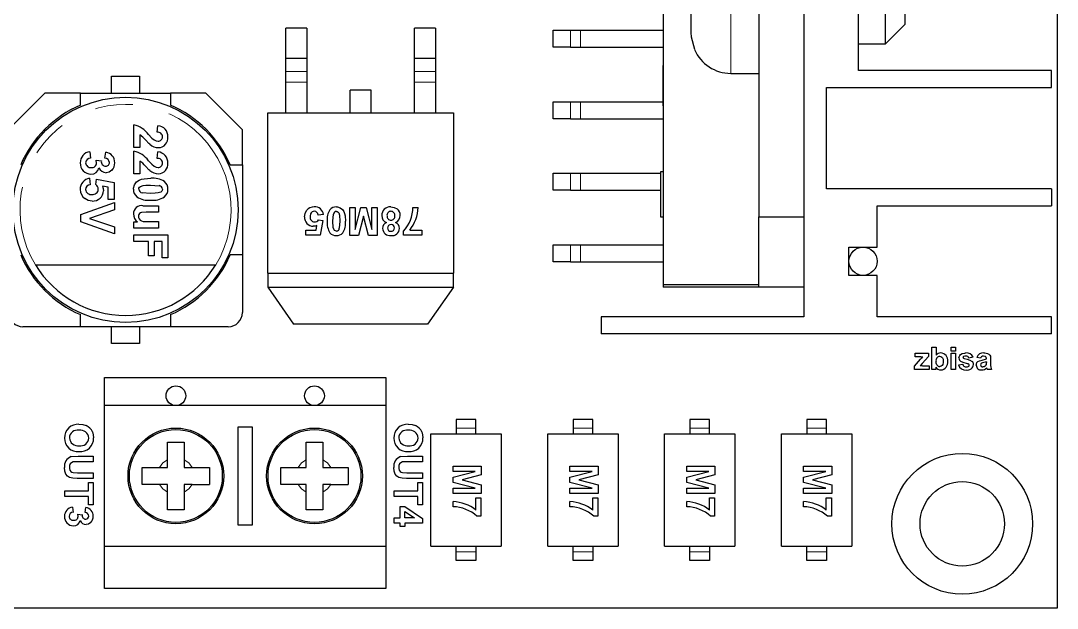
# Model space of a CAD drawing. Header units: inches. Extents: x 15 to 148, y 10 to 111.
# Drawn here: x 128.946 to 131.708, y 105.083 to 106.649 of the extents above; entities that cross this region are included whole.
import ezdxf

# ---------------------------------------------------------------- set-up
doc = ezdxf.new("R2010")
doc.units = ezdxf.units.IN
doc.header["$MEASUREMENT"] = 0
doc.linetypes.add('PHANTOM', pattern=[1.27, 0.635, -0.127, 0.127, -0.127, 0.127, -0.127])
doc.layers.add('BLK_12AWG', color=7, linetype='Continuous')

# ---------------------------------------------------------------- blocks, each defined once
blk = doc.blocks.new('L298N')
at = {"color": 7, "linetype": 'Continuous', "lineweight": 25}
for p, q in [((150.9436, 106.9788), (155.2436, 106.9788)), ((155.2436, 106.9788), (155.2436, 102.6038)), ((153.3336, 106.9588), (153.3336, 106.2728)), ((153.3936, 106.9588), (153.3336, 106.9588)), ((153.3936, 106.1588), (153.3936, 106.9588)), ((153.7536, 106.9588), (153.7536, 106.1588)), ((153.7536, 106.9588), (153.8136, 106.9588)), ((153.8136, 106.3388), (153.8136, 106.9588)), ((154.2086, 106.9588), (154.2086, 106.3388)), ((154.2686, 106.9588), (154.2086, 106.9588)), ((154.2686, 106.9588), (154.2686, 105.3588)), ((154.3581, 106.7271), (154.3566, 106.7271)), ((154.3619, 106.7122), (154.3581, 106.7271)), ((154.359, 106.7422), (154.377, 106.7419)), ((154.3681, 106.7271), (154.3712, 106.7271)), ((154.396, 106.7454), (154.396, 106.7302)), ((154.3557, 106.7065), (154.3532, 106.6926)), ((154.3521, 106.6797), (154.3548, 106.6652)), ((154.316, 106.6019), (154.316, 106.6173)), ((154.316, 106.6173), (154.3302, 106.6173)), ((154.3302, 106.6173), (154.3302, 106.6019)), ((154.338, 106.6019), (154.338, 106.6173)), ((154.338, 106.6173), (154.396, 106.6173)), ((154.3794, 106.6275), (154.3771, 106.6429)), ((154.396, 106.6173), (154.396, 106.6019)), ((154.3302, 106.6019), (154.316, 106.6019)), ((154.396, 106.6019), (154.338, 106.6019)), ((154.316, 106.533), (154.316, 106.5483)), ((154.316, 106.5483), (154.3448, 106.5483)), ((154.3874, 106.5472), (154.396, 106.5472)), ((154.396, 106.5472), (154.396, 106.533)), ((154.396, 106.533), (154.316, 106.533)), ((154.338, 106.4736), (154.338, 106.5216)), ((154.338, 106.5216), (154.3489, 106.5216)), ((154.3489, 106.5216), (154.3744, 106.4994)), ((154.3744, 106.4994), (154.3828, 106.4916)), ((154.3825, 106.4995), (154.3825, 106.5233)), ((154.3825, 106.5233), (154.396, 106.5233)), ((154.396, 106.5233), (154.396, 106.4715)), ((154.3507, 106.4736), (154.338, 106.4736)), ((154.3506, 106.4941), (154.3507, 106.4736)), ((154.3839, 106.4715), (154.3591, 106.4932)), ((154.396, 106.4715), (154.3839, 106.4715)), ((153.1686, 106.4388), (153.0186, 106.4388)), ((153.2386, 106.3688), (153.1686, 106.4388)), ((153.2386, 106.3688), (152.9486, 106.3688)), ((153.2386, 106.2728), (153.2386, 106.3688)), ((153.9611, 106.3388), (153.8136, 106.3388)), ((153.9611, 106.2388), (153.9611, 106.3388)), ((154.0611, 106.3388), (154.0611, 106.2388)), ((154.2086, 106.3388), (154.0611, 106.3388)), ((153.3336, 106.2728), (152.8536, 106.2728)), ((154.0611, 106.2388), (153.9611, 106.2388)), ((154.6236, 106.2488), (155.0236, 106.2488)), ((154.6236, 105.9988), (154.6236, 106.2488)), ((155.0236, 105.9988), (155.0236, 106.2488)), ((154.7389, 106.0775), (154.7389, 106.1775)), ((154.7389, 106.1775), (154.7692, 106.1775)), ((154.7692, 106.1775), (154.7873, 106.1092)), ((154.7873, 106.1092), (154.805, 106.1775)), ((154.805, 106.1775), (154.8354, 106.1775)), ((154.8354, 106.1775), (154.8354, 106.0775)), ((154.8513, 106.1762), (154.9168, 106.1762)), ((154.8513, 106.1583), (154.8513, 106.1762)), ((154.9168, 106.1762), (154.9168, 106.1622)), ((153.7536, 106.1588), (153.3936, 106.1588)), ((154.5736, 106.1588), (154.5736, 106.0888)), ((154.6036, 106.1588), (154.5736, 106.1588)), ((154.6236, 106.1588), (154.6036, 106.1588)), ((154.7577, 106.1562), (154.7576, 106.0775)), ((154.7774, 106.0775), (154.7577, 106.1562)), ((154.8167, 106.1562), (154.7969, 106.0775)), ((154.8167, 106.0775), (154.8167, 106.1562)), ((154.8949, 106.1583), (154.8513, 106.1583)), ((155.0236, 106.1588), (155.0436, 106.1588)), ((155.0436, 106.1588), (155.0736, 106.1588)), ((155.0736, 106.1588), (155.0736, 106.0888)), ((151.9786, 106.0788), (154.2086, 106.0788)), ((153.8536, 105.9188), (153.8536, 106.0788)), ((154.1036, 106.0788), (154.1036, 105.9188)), ((154.2086, 106.0788), (154.2086, 105.3588)), ((154.5736, 106.0888), (154.6036, 106.0888)), ((154.6036, 106.0888), (154.6236, 106.0888)), ((154.7576, 106.0775), (154.7389, 106.0775)), ((154.7969, 106.0775), (154.7774, 106.0775)), ((154.8354, 106.0775), (154.8167, 106.0775)), ((154.8832, 106.0775), (154.8647, 106.0775)), ((155.0436, 106.0888), (155.0236, 106.0888)), ((155.0736, 106.0888), (155.0436, 106.0888)), ((155.0236, 105.9988), (154.6236, 105.9988)), ((152.3336, 105.9188), (153.8536, 105.9188)), ((153.3436, 105.8188), (153.3436, 105.9188)), ((154.1036, 105.9188), (153.8536, 105.9188)), ((154.0936, 105.5788), (154.0936, 105.9188)), ((154.1036, 105.9188), (154.1036, 105.5788)), ((154.6236, 105.8338), (155.0236, 105.8338)), ((154.6236, 105.5838), (154.6236, 105.8338)), ((155.0236, 105.5838), (155.0236, 105.8338)), ((154.7389, 105.7625), (154.7692, 105.7625)), ((154.7389, 105.6625), (154.7389, 105.7625)), ((154.7692, 105.7625), (154.7873, 105.6942)), ((154.7873, 105.6942), (154.805, 105.7625)), ((154.805, 105.7625), (154.8354, 105.7625)), ((154.8354, 105.7625), (154.8354, 105.6625)), ((154.8513, 105.7433), (154.8513, 105.7612)), ((154.8513, 105.7612), (154.9168, 105.7612)), ((154.9168, 105.7612), (154.9168, 105.7472)), ((154.5736, 105.7438), (154.5736, 105.6738)), ((154.6036, 105.7438), (154.5736, 105.7438)), ((154.6236, 105.7438), (154.6036, 105.7438)), ((154.7577, 105.7412), (154.7576, 105.6625)), ((154.7774, 105.6625), (154.7577, 105.7412)), ((154.8167, 105.7412), (154.7969, 105.6625)), ((154.8167, 105.6625), (154.8167, 105.7412)), ((154.8949, 105.7433), (154.8513, 105.7433)), ((155.0236, 105.7438), (155.0436, 105.7438)), ((155.0436, 105.7438), (155.0736, 105.7438)), ((155.0736, 105.7438), (155.0736, 105.6738)), ((153.1979, 105.6788), (153.1286, 105.6788)), ((154.5736, 105.6738), (154.6036, 105.6738)), ((154.6036, 105.6738), (154.6236, 105.6738)), ((154.7576, 105.6625), (154.7389, 105.6625)), ((154.7969, 105.6625), (154.7774, 105.6625)), ((154.8354, 105.6625), (154.8167, 105.6625)), ((154.8832, 105.6625), (154.8647, 105.6625)), ((155.0436, 105.6738), (155.0236, 105.6738)), ((155.0736, 105.6738), (155.0436, 105.6738)), ((152.0936, 105.5788), (154.0936, 105.5788)), ((153.1675, 105.5778), (153.1675, 105.5788)), ((153.172, 105.5788), (153.172, 105.5778)), ((153.1906, 105.2847), (153.1906, 105.5778)), ((153.2506, 105.2847), (153.2506, 105.5778)), ((153.2801, 105.5778), (153.2801, 105.5788)), ((153.2859, 105.5778), (153.2859, 105.5788)), ((153.3158, 105.5788), (153.3158, 105.5778)), ((153.3158, 105.5778), (153.351, 105.5778)), ((153.351, 105.5778), (153.351, 105.5788)), ((153.351, 105.5778), (153.425, 105.5778)), ((153.425, 105.5778), (153.425, 105.5788)), ((153.425, 105.5778), (153.4586, 105.5778)), ((153.4446, 105.2847), (153.4446, 105.5778)), ((153.4586, 105.5778), (153.4586, 105.5788)), ((153.5046, 105.2847), (153.5046, 105.5788)), ((153.6936, 105.5788), (153.6936, 105.5688)), ((153.8536, 105.5688), (153.8536, 105.5788)), ((153.9526, 105.2847), (153.9526, 105.5788)), ((154.0126, 105.2847), (154.0126, 105.5788)), ((154.0936, 105.5788), (154.1036, 105.5788)), ((155.0236, 105.5838), (154.6236, 105.5838)), ((153.6936, 105.5688), (153.8536, 105.5688)), ((153.6986, 105.2847), (153.6986, 105.5688)), ((153.7586, 105.2847), (153.7586, 105.5688)), ((154.6236, 105.1688), (154.6236, 105.4188)), ((154.6236, 105.4188), (155.0236, 105.4188)), ((155.0236, 105.1688), (155.0236, 105.4188)), ((154.2086, 105.3588), (154.2686, 105.3588)), ((154.5736, 105.3288), (154.5736, 105.2588)), ((154.6036, 105.3288), (154.5736, 105.3288)), ((154.6236, 105.3288), (154.6036, 105.3288)), ((154.7389, 105.2475), (154.7389, 105.3475)), ((154.7389, 105.3475), (154.7692, 105.3475)), ((154.7577, 105.3262), (154.7576, 105.2475)), ((154.7774, 105.2475), (154.7577, 105.3262)), ((154.7692, 105.3475), (154.7873, 105.2792)), ((154.7873, 105.2792), (154.805, 105.3475)), ((154.8167, 105.3262), (154.7969, 105.2475)), ((154.805, 105.3475), (154.8354, 105.3475)), ((154.8167, 105.2475), (154.8167, 105.3262)), ((154.8354, 105.3475), (154.8354, 105.2475)), ((154.8513, 105.3283), (154.8513, 105.3462)), ((154.8513, 105.3462), (154.9168, 105.3462)), ((154.8949, 105.3283), (154.8513, 105.3283)), ((154.9168, 105.3462), (154.9168, 105.3322)), ((155.0236, 105.3288), (155.0436, 105.3288)), ((155.0436, 105.3288), (155.0736, 105.3288)), ((155.0736, 105.3288), (155.0736, 105.2588)), ((153.1906, 105.2493), (153.1906, 105.2847)), ((153.2506, 105.2493), (153.2506, 105.2847)), ((153.4446, 105.2493), (153.4446, 105.2847)), ((153.5046, 105.2493), (153.5046, 105.2847)), ((153.6986, 105.2493), (153.6986, 105.2847)), ((153.7586, 105.2493), (153.7586, 105.2847)), ((153.9526, 105.2493), (153.9526, 105.2847)), ((154.0126, 105.2493), (154.0126, 105.2847)), ((153.1906, 105.1875), (153.1906, 105.2493)), ((153.2506, 105.2493), (153.2506, 105.1875)), ((153.4446, 105.1875), (153.4446, 105.2493)), ((153.5046, 105.2493), (153.5046, 105.1875)), ((153.6986, 105.1875), (153.6986, 105.2493)), ((153.7586, 105.2493), (153.7586, 105.1875)), ((153.9526, 105.1875), (153.9526, 105.2493)), ((154.0126, 105.2493), (154.0126, 105.1875)), ((154.5736, 105.2588), (154.6036, 105.2588)), ((154.6036, 105.2588), (154.6236, 105.2588)), ((154.7576, 105.2475), (154.7389, 105.2475)), ((154.7969, 105.2475), (154.7774, 105.2475)), ((154.8354, 105.2475), (154.8167, 105.2475)), ((154.8832, 105.2475), (154.8647, 105.2475)), ((155.0436, 105.2588), (155.0236, 105.2588)), ((155.0736, 105.2588), (155.0436, 105.2588)), ((153.2506, 105.1875), (153.1906, 105.1875)), ((153.5046, 105.1875), (153.4446, 105.1875)), ((153.7586, 105.1875), (153.6986, 105.1875)), ((154.0126, 105.1875), (153.9526, 105.1875)), ((155.0236, 105.1688), (154.6236, 105.1688)), ((154.6236, 104.7538), (154.6236, 105.0038)), ((154.6236, 105.0038), (155.0236, 105.0038)), ((155.0236, 104.7538), (155.0236, 105.0038)), ((154.5736, 104.9138), (154.5736, 104.8438)), ((154.6036, 104.9138), (154.5736, 104.9138)), ((154.6236, 104.9138), (154.6036, 104.9138)), ((154.7389, 104.9325), (154.7692, 104.9325)), ((154.7389, 104.8325), (154.7389, 104.9325)), ((154.7692, 104.9325), (154.7873, 104.8642)), ((154.7873, 104.8642), (154.805, 104.9325)), ((154.805, 104.9325), (154.8354, 104.9325)), ((154.8354, 104.9325), (154.8354, 104.8325)), ((154.8513, 104.9312), (154.9168, 104.9312)), ((154.8513, 104.9133), (154.8513, 104.9312)), ((154.8949, 104.9133), (154.8513, 104.9133)), ((154.9168, 104.9312), (154.9168, 104.9172)), ((155.0236, 104.9138), (155.0436, 104.9138)), ((155.0436, 104.9138), (155.0736, 104.9138)), ((155.0736, 104.9138), (155.0736, 104.8438)), ((154.7577, 104.9112), (154.7576, 104.8325)), ((154.7774, 104.8325), (154.7577, 104.9112)), ((154.8167, 104.9112), (154.7969, 104.8325)), ((154.8167, 104.8325), (154.8167, 104.9112)), ((154.5736, 104.8438), (154.6036, 104.8438)), ((154.6036, 104.8438), (154.6236, 104.8438)), ((155.0436, 104.8438), (155.0236, 104.8438)), ((155.0736, 104.8438), (155.0436, 104.8438)), ((153.4836, 104.8338), (154.0536, 104.8338)), ((153.4836, 104.1738), (153.4836, 104.8338)), ((154.0536, 104.1738), (154.0536, 104.8338)), ((154.1036, 104.8338), (154.0536, 104.8338)), ((154.1036, 104.1738), (154.1036, 104.8338)), ((154.1036, 104.8338), (154.235, 104.7417)), ((154.7576, 104.8325), (154.7389, 104.8325)), ((154.7969, 104.8325), (154.7774, 104.8325)), ((154.8354, 104.8325), (154.8167, 104.8325)), ((154.8832, 104.8325), (154.8647, 104.8325)), ((153.1836, 104.7699), (153.1836, 104.6949)), ((153.1836, 104.7699), (153.2902, 104.7699)), ((153.2902, 104.7699), (153.2902, 104.6949)), ((153.2902, 104.7699), (153.3368, 104.7699)), ((153.3368, 104.7699), (153.3743, 104.7699)), ((153.3743, 104.7699), (153.4836, 104.7699)), ((154.235, 104.7417), (154.235, 104.2658)), ((155.0236, 104.7538), (154.6236, 104.7538)), ((153.2902, 104.6949), (153.1836, 104.6949)), ((153.3368, 104.6949), (153.2902, 104.6949)), ((153.3743, 104.6949), (153.3368, 104.6949)), ((153.4836, 104.6949), (153.3743, 104.6949)), ((153.8196, 104.6899), (153.8196, 104.7084)), ((153.9004, 104.6782), (153.9004, 104.7218)), ((153.9004, 104.7218), (153.9183, 104.7218)), ((153.9183, 104.7218), (153.9183, 104.6563)), ((154.7029, 104.6703), (154.7029, 104.7236)), ((154.7029, 104.7236), (154.723, 104.7236)), ((154.723, 104.7236), (154.723, 104.6695)), ((154.7624, 104.6683), (154.7624, 104.7236)), ((154.7624, 104.7236), (154.7826, 104.7236)), ((154.7826, 104.7236), (154.7826, 104.6711)), ((154.7968, 104.7236), (154.8762, 104.7236)), ((154.7968, 104.7067), (154.7968, 104.7236)), ((154.8264, 104.7067), (154.7968, 104.7067)), ((154.8264, 104.6236), (154.8264, 104.7067)), ((154.8762, 104.7067), (154.8466, 104.7067)), ((154.8466, 104.7067), (154.8466, 104.6236)), ((154.8762, 104.7236), (154.8762, 104.7067)), ((154.8817, 104.6605), (154.925, 104.724)), ((154.8996, 104.6605), (154.9226, 104.6948)), ((154.9226, 104.6948), (154.9226, 104.6605)), ((154.925, 104.724), (154.9411, 104.724)), ((154.9411, 104.724), (154.9411, 104.6605)), ((153.9183, 104.6563), (153.9043, 104.6563)), ((154.7048, 104.645), (154.7029, 104.6703)), ((154.8817, 104.6438), (154.8817, 104.6605)), ((154.9226, 104.6605), (154.8996, 104.6605)), ((154.9411, 104.6605), (154.9535, 104.6605)), ((154.9535, 104.6605), (154.9535, 104.6438)), ((154.8466, 104.6236), (154.8264, 104.6236)), ((154.9226, 104.6438), (154.8817, 104.6438)), ((154.9226, 104.6236), (154.9226, 104.6438)), ((154.9411, 104.6236), (154.9226, 104.6236)), ((154.9535, 104.6438), (154.9411, 104.6438)), ((154.9411, 104.6438), (154.9411, 104.6236)), ((154.4236, 103.5938), (154.4236, 104.5938)), ((154.4236, 104.5938), (154.5236, 104.5938)), ((154.5236, 104.5938), (154.5236, 103.5938)), ((154.5236, 104.5938), (155.0236, 104.5938)), ((155.0236, 104.5938), (155.1736, 104.5938)), ((155.0236, 103.5938), (155.0236, 104.5938)), ((155.1736, 104.5938), (155.1736, 103.5938)), ((153.8196, 104.5438), (153.8196, 104.5624)), ((153.8196, 104.5624), (153.9196, 104.5624)), ((153.9196, 104.5624), (153.9196, 104.5322)), ((153.4836, 104.5413), (153.4036, 104.5413)), ((153.4036, 104.5413), (153.4036, 104.4663)), ((153.8983, 104.5437), (153.8196, 104.5438)), ((153.8196, 104.524), (153.8983, 104.5437)), ((153.8196, 104.5045), (153.8196, 104.524)), ((153.9196, 104.5322), (153.8514, 104.5141)), ((153.8514, 104.5141), (153.9196, 104.4964)), ((153.8983, 104.4847), (153.8196, 104.5045)), ((153.8196, 104.466), (153.8196, 104.4847)), ((153.8196, 104.4847), (153.8983, 104.4847)), ((153.9196, 104.4964), (153.9196, 104.466)), ((153.4836, 104.4663), (153.4036, 104.4663)), ((153.9196, 104.466), (153.8196, 104.466)), ((154.7436, 104.46), (154.8036, 104.46)), ((154.7436, 104.3977), (154.7436, 104.46)), ((154.8036, 104.3977), (154.8036, 104.46)), ((153.8689, 104.4053), (153.844, 104.4073)), ((153.8689, 104.4301), (153.8939, 104.4281)), ((154.7436, 104.37), (154.7436, 104.3977)), ((154.8036, 104.3977), (154.8036, 104.37)), ((153.8453, 104.3722), (153.8472, 104.3531)), ((153.864, 104.3544), (153.8663, 104.3699)), ((153.8663, 104.3699), (153.9183, 104.3601)), ((154.6536, 104.37), (154.7159, 104.37)), ((154.6536, 104.31), (154.6536, 104.37)), ((154.7159, 104.37), (154.7436, 104.37)), ((154.8036, 104.37), (154.8313, 104.37)), ((154.8313, 104.37), (154.8936, 104.37)), ((154.8936, 104.37), (154.8936, 104.31)), ((153.9004, 104.3455), (153.8834, 104.3486)), ((153.9004, 104.3093), (153.9004, 104.3455)), ((153.9183, 104.3601), (153.9183, 104.3093)), ((153.1836, 104.3127), (153.1836, 104.2377)), ((153.1836, 104.3127), (153.2902, 104.3127)), ((153.2902, 104.3127), (153.2902, 104.2377)), ((153.2902, 104.3127), (153.3368, 104.3127)), ((153.3368, 104.3127), (153.3743, 104.3127)), ((153.3743, 104.3127), (153.4836, 104.3127)), ((153.9183, 104.3093), (153.9004, 104.3093)), ((154.7159, 104.31), (154.6536, 104.31)), ((154.7436, 104.31), (154.7159, 104.31)), ((154.7436, 104.2824), (154.7436, 104.31)), ((154.8036, 104.31), (154.8036, 104.2824)), ((154.8313, 104.31), (154.8036, 104.31)), ((154.8936, 104.31), (154.8313, 104.31)), ((154.1036, 104.1738), (154.235, 104.2658)), ((154.7436, 104.22), (154.7436, 104.2824)), ((154.8036, 104.2824), (154.8036, 104.22)), ((153.2902, 104.2377), (153.1836, 104.2377)), ((153.3368, 104.2377), (153.2902, 104.2377)), ((153.3743, 104.2377), (153.3368, 104.2377)), ((153.4836, 104.2377), (153.3743, 104.2377)), ((154.8036, 104.22), (154.7436, 104.22)), ((154.0536, 104.1738), (153.4836, 104.1738)), ((154.0536, 104.1738), (154.1036, 104.1738)), ((154.5986, 104.1188), (154.9486, 104.1188)), ((154.5986, 104.0688), (154.5986, 104.1188)), ((154.9486, 104.1188), (154.9486, 104.0688)), ((153.4136, 103.9538), (153.5436, 104.0838)), ((153.6686, 104.0838), (153.5436, 104.0838)), ((153.6686, 104.0405), (153.6686, 104.0838)), ((153.6686, 104.0838), (153.9886, 104.0838)), ((153.9886, 104.0838), (153.9886, 104.0405)), ((153.9886, 104.0838), (154.1936, 104.0838)), ((154.9486, 104.0688), (154.5986, 104.0688)), ((154.2436, 104.0338), (154.2436, 103.8284)), ((154.0236, 103.3485), (154.0236, 103.9891)), ((154.7436, 103.9675), (154.8036, 103.9675)), ((154.7436, 103.9052), (154.7436, 103.9675)), ((154.8036, 103.9052), (154.8036, 103.9675)), ((153.4136, 103.9538), (153.4136, 103.8284)), ((154.7436, 103.8775), (154.7436, 103.9052)), ((154.8036, 103.9052), (154.8036, 103.8775)), ((154.6536, 103.8775), (154.7159, 103.8775)), ((154.6536, 103.8175), (154.6536, 103.8775)), ((154.7159, 103.8775), (154.7436, 103.8775)), ((154.8036, 103.8775), (154.8313, 103.8775)), ((154.8313, 103.8775), (154.8936, 103.8775)), ((154.8936, 103.8775), (154.8936, 103.8175)), ((153.4136, 103.8284), (153.4565, 103.8284)), ((153.4136, 103.5084), (153.4136, 103.8284)), ((153.917, 103.8187), (153.9994, 103.8187)), ((153.917, 103.6987), (153.917, 103.8187)), ((153.9994, 103.8187), (153.9994, 103.7984)), ((154.2006, 103.8284), (154.2436, 103.8284)), ((154.2436, 103.8284), (154.2436, 103.5084)), ((154.7159, 103.8175), (154.6536, 103.8175)), ((154.7436, 103.8175), (154.7159, 103.8175)), ((154.7436, 103.7899), (154.7436, 103.8175)), ((154.8036, 103.8175), (154.8036, 103.7899)), ((154.8313, 103.8175), (154.8036, 103.8175)), ((154.8936, 103.8175), (154.8313, 103.8175)), ((153.5526, 103.7813), (153.5296, 103.7836)), ((153.6458, 103.7813), (153.6228, 103.7836)), ((153.7402, 103.7579), (153.7426, 103.7879)), ((153.8138, 103.7307), (153.8138, 103.7857)), ((153.8138, 103.7857), (153.8369, 103.7857)), ((153.8369, 103.7857), (153.8369, 103.7457)), ((153.8699, 103.749), (153.8699, 103.7857)), ((153.8699, 103.7857), (153.8929, 103.7857)), ((153.8929, 103.7857), (153.8929, 103.6987)), ((153.9412, 103.7984), (153.9412, 103.7701)), ((153.9994, 103.7984), (153.9412, 103.7984)), ((154.7436, 103.7275), (154.7436, 103.7899)), ((154.8036, 103.7899), (154.8036, 103.7275)), ((153.77, 103.7579), (153.7676, 103.728)), ((153.9412, 103.7701), (153.9914, 103.7701)), ((153.9914, 103.7498), (153.9412, 103.7498)), ((153.9412, 103.7498), (153.9412, 103.6987)), ((153.9914, 103.7701), (153.9914, 103.7498)), ((153.3536, 103.7188), (153.4136, 103.7188)), ((153.3536, 103.6188), (153.3536, 103.7188)), ((153.6075, 103.6987), (153.5269, 103.6987)), ((153.5618, 103.7201), (153.6075, 103.7201)), ((153.6075, 103.7201), (153.6075, 103.6987)), ((153.7007, 103.6987), (153.6201, 103.6987)), ((153.655, 103.7201), (153.7007, 103.7201)), ((153.7007, 103.7201), (153.7007, 103.6987)), ((153.8715, 103.6987), (153.8715, 103.7117)), ((153.8929, 103.6987), (153.8715, 103.6987)), ((153.9412, 103.6987), (153.917, 103.6987)), ((154.2436, 103.7188), (154.3036, 103.7188)), ((154.3036, 103.7188), (154.3036, 103.6188)), ((154.8036, 103.7275), (154.7436, 103.7275)), ((153.7191, 103.566), (153.7309, 103.6283)), ((153.7309, 103.6283), (153.7919, 103.6283)), ((153.7919, 103.6283), (153.7919, 103.6068)), ((153.8022, 103.6299), (153.8284, 103.6299)), ((153.8451, 103.5099), (153.8022, 103.6299)), ((153.8284, 103.6299), (153.8589, 103.5411)), ((153.8589, 103.5411), (153.8883, 103.6299)), ((153.914, 103.6299), (153.8711, 103.5099)), ((153.8883, 103.6299), (153.914, 103.6299)), ((153.4136, 103.6188), (153.3536, 103.6188)), ((153.6451, 103.5954), (153.6238, 103.599)), ((153.7484, 103.6068), (153.7448, 103.5864)), ((153.7919, 103.6068), (153.7484, 103.6068)), ((154.3036, 103.6188), (154.2436, 103.6188)), ((154.5236, 103.5938), (154.4236, 103.5938)), ((155.0236, 103.5938), (154.5236, 103.5938)), ((155.1736, 103.5938), (155.0236, 103.5938)), ((153.6517, 103.564), (153.6543, 103.5828)), ((153.6623, 103.5658), (153.6517, 103.564)), ((153.7378, 103.5632), (153.7191, 103.566)), ((154.7029, 103.5003), (154.7029, 103.5536)), ((154.7029, 103.5536), (154.723, 103.5536)), ((154.723, 103.5536), (154.723, 103.4995)), ((154.7624, 103.4983), (154.7624, 103.5536)), ((154.7624, 103.5536), (154.7826, 103.5536)), ((154.7826, 103.5536), (154.7826, 103.5011)), ((154.7968, 103.5367), (154.7968, 103.5536)), ((154.7968, 103.5536), (154.8762, 103.5536)), ((154.8762, 103.5536), (154.8762, 103.5367)), ((153.6221, 103.5418), (153.6443, 103.5446)), ((153.7164, 103.5407), (153.7394, 103.5431)), ((154.8264, 103.5367), (154.7968, 103.5367)), ((154.8264, 103.4536), (154.8264, 103.5367)), ((154.8762, 103.5367), (154.8466, 103.5367)), ((154.8466, 103.5367), (154.8466, 103.4536)), ((154.9035, 103.5249), (154.8858, 103.5279)), ((154.909, 103.4988), (154.9112, 103.5144)), ((153.4136, 103.5084), (153.4136, 103.3822)), ((153.4565, 103.5084), (153.4136, 103.5084)), ((153.8711, 103.5099), (153.8451, 103.5099)), ((154.2436, 103.5084), (154.2006, 103.5084)), ((154.2436, 103.5084), (154.2436, 103.3038)), ((154.7048, 103.475), (154.7029, 103.5003)), ((154.8843, 103.4802), (154.9029, 103.4825)), ((154.9178, 103.5002), (154.909, 103.4988)), ((154.8466, 103.4536), (154.8264, 103.4536)), ((153.542, 103.2538), (153.4136, 103.3822))]:
    blk.add_line(p, q, dxfattribs=at)
at = {"color": 8, "linetype": 'PHANTOM', "lineweight": 18}
for p, q in [((154.6036, 106.0888), (154.6036, 106.1588)), ((155.0436, 106.0888), (155.0436, 106.1588)), ((153.0936, 105.8188), (153.3436, 105.8188)), ((154.6036, 105.6738), (154.6036, 105.7438)), ((155.0436, 105.6738), (155.0436, 105.7438)), ((153.226, 105.5778), (153.226, 105.5788)), ((154.6036, 105.2588), (154.6036, 105.3288)), ((155.0436, 105.2588), (155.0436, 105.3288)), ((153.1906, 105.2847), (153.2506, 105.2847)), ((153.4446, 105.2847), (153.5046, 105.2847)), ((153.6986, 105.2847), (153.7586, 105.2847)), ((153.9526, 105.2847), (154.0126, 105.2847)), ((153.2506, 105.2493), (153.1906, 105.2493)), ((153.5046, 105.2493), (153.4446, 105.2493)), ((153.7586, 105.2493), (153.6986, 105.2493)), ((154.0126, 105.2493), (153.9526, 105.2493)), ((154.6036, 104.8438), (154.6036, 104.9138)), ((155.0436, 104.8438), (155.0436, 104.9138)), ((153.3368, 104.7699), (153.3368, 104.6949)), ((153.3743, 104.7699), (153.3743, 104.6949)), ((153.3368, 104.3127), (153.3368, 104.2377)), ((153.3743, 104.3127), (153.3743, 104.2377))]:
    blk.add_line(p, q, dxfattribs=at)
at = {"color": 7, "linetype": 'Continuous', "lineweight": 25, "flags": 128}
for points in [[(154.3367, 106.7177), (154.3368, 106.7217), (154.3384, 106.7311), (154.3409, 106.7361), (154.3441, 106.7394), (154.3483, 106.7412), (154.359, 106.7422)], [(154.3566, 106.7271), (154.3526, 106.7264), (154.3509, 106.7255), (154.3497, 106.724), (154.3489, 106.7216), (154.3484, 106.7166)], [(154.3787, 106.7265), (154.3814, 106.7251), (154.3837, 106.7228)], [(154.3837, 106.7228), (154.3858, 106.719), (154.3865, 106.7149)], [(154.3801, 106.691), (154.3761, 106.6914), (154.3712, 106.6934), (154.3673, 106.697), (154.3644, 106.7025), (154.3619, 106.7122)], [(154.3545, 106.6297), (154.3505, 106.6301), (154.3458, 106.6322), (154.3419, 106.6356), (154.3388, 106.6408), (154.3369, 106.6501), (154.3367, 106.6541)], [(154.3553, 106.6455), (154.3563, 106.6476), (154.3593, 106.6585), (154.3619, 106.6679), (154.3665, 106.6768)], [(154.375, 106.66), (154.3711, 106.6449), (154.3675, 106.6366)], [(154.3862, 106.6553), (154.3856, 106.6605), (154.384, 106.6643)], [(154.3484, 106.561), (154.3491, 106.565), (154.3511, 106.5686), (154.3539, 106.571), (154.3586, 106.5729), (154.3671, 106.5738)], [(154.3671, 106.5738), (154.3711, 106.5736), (154.3778, 106.5721), (154.3814, 106.5697), (154.3841, 106.5663), (154.3851, 106.5624), (154.3851, 106.5616)], [(154.379, 106.551), (154.3735, 106.5489), (154.3657, 106.5482)], [(153.2586, 105.6917), (153.2155, 105.6798), (153.1979, 105.6788)], [(154.5902, 104.673), (154.5913, 104.6871), (154.5948, 104.6986)], [(154.617, 104.7214), (154.6271, 104.7243), (154.6386, 104.7253)], [(154.723, 104.6695), (154.7232, 104.6588), (154.7238, 104.6528)], [(154.7433, 104.6392), (154.7473, 104.6394), (154.7534, 104.641), (154.7575, 104.6438), (154.7603, 104.6477), (154.7616, 104.6522), (154.7624, 104.6683)], [(154.7826, 104.6711), (154.7826, 104.6671), (154.7818, 104.6511), (154.7791, 104.6399), (154.7744, 104.6325), (154.7674, 104.6271), (154.7563, 104.623), (154.7439, 104.622)], [(153.8178, 104.611), (153.8196, 104.6235), (153.825, 104.6337)], [(153.8179, 104.4177), (153.8181, 104.4217), (153.8208, 104.4312), (153.8266, 104.4391), (153.8344, 104.4445), (153.8417, 104.4472), (153.8492, 104.4488), (153.8691, 104.4502)], [(153.8338, 104.4177), (153.8344, 104.4211), (153.8362, 104.4241), (153.8387, 104.426), (153.847, 104.4288), (153.8689, 104.4301)], [(153.904, 104.4177), (153.9034, 104.4143), (153.9017, 104.4114), (153.8992, 104.4095), (153.891, 104.4066), (153.8689, 104.4053)], [(153.8332, 104.339), (153.8338, 104.335), (153.8357, 104.3314), (153.8386, 104.3284), (153.843, 104.326), (153.8512, 104.3247), (153.8529, 104.3246)], [(153.8834, 104.3486), (153.8858, 104.3421), (153.8866, 104.3355)], [(153.8532, 104.3049), (153.8415, 104.3067), (153.8312, 104.3121)], [(153.5797, 103.7701), (153.5832, 103.7772), (153.5844, 103.7842)], [(153.6729, 103.7701), (153.6764, 103.7772), (153.6776, 103.7842)], [(153.7551, 103.8001), (153.7591, 103.7994), (153.7626, 103.7973), (153.765, 103.7943), (153.7684, 103.7847), (153.7696, 103.7744), (153.77, 103.7579)], [(153.5606, 103.7504), (153.5732, 103.7626), (153.5797, 103.7701)], [(153.5954, 103.7551), (153.5928, 103.752), (153.5814, 103.7408), (153.5755, 103.7354), (153.5697, 103.7298), (153.5618, 103.7201)], [(153.6538, 103.7504), (153.6664, 103.7626), (153.6729, 103.7701)], [(153.6886, 103.7551), (153.686, 103.752), (153.6746, 103.7408), (153.6687, 103.7354), (153.6629, 103.7298), (153.655, 103.7201)], [(153.7551, 103.6967), (153.7511, 103.6969), (153.7393, 103.7001), (153.7293, 103.7073), (153.7228, 103.7167), (153.7196, 103.7255), (153.7177, 103.7346), (153.7161, 103.7582)], [(153.7551, 103.7158), (153.7511, 103.7165), (153.7476, 103.7185), (153.7452, 103.7215), (153.7418, 103.7311), (153.7406, 103.7414), (153.7402, 103.7579)], [(153.8369, 103.7457), (153.8369, 103.7417), (153.8376, 103.7258), (153.8389, 103.7214), (153.8416, 103.7178), (153.845, 103.7155), (153.8489, 103.7145), (153.8512, 103.7144)], [(153.8512, 103.7144), (153.8552, 103.7148), (153.8607, 103.7169), (153.8652, 103.7207), (153.8679, 103.7249), (153.8692, 103.7312), (153.8699, 103.749)], [(153.688, 103.6196), (153.6944, 103.6102), (153.6965, 103.5996)], [(153.7448, 103.5864), (153.7525, 103.5893), (153.7605, 103.5903)], [(154.617, 103.5514), (154.6271, 103.5543), (154.6386, 103.5553)], [(153.7972, 103.5502), (153.795, 103.5362), (153.7886, 103.5238)], [(154.5902, 103.503), (154.5913, 103.5171), (154.5948, 103.5286)], [(154.9393, 103.545), (154.9445, 103.5372), (154.9463, 103.5284)], [(154.723, 103.4995), (154.7232, 103.4888), (154.7238, 103.4828)], [(154.7433, 103.4692), (154.7473, 103.4694), (154.7534, 103.471), (154.7575, 103.4738), (154.7603, 103.4777), (154.7616, 103.4822), (154.7624, 103.4983)], [(154.7826, 103.5011), (154.7826, 103.4971), (154.7818, 103.4811), (154.7791, 103.4699), (154.7744, 103.4625), (154.7674, 103.4571), (154.7563, 103.453), (154.7439, 103.452)]]:
    blk.add_lwpolyline(points, dxfattribs=at)
at = {"color": 8, "linetype": 'PHANTOM', "lineweight": 18, "flags": 128}
for points in [[(154.7436, 104.3977), (154.7276, 104.3861), (154.7159, 104.37)], [(154.8313, 104.37), (154.8196, 104.3861), (154.8036, 104.3977)], [(154.7159, 104.31), (154.7276, 104.294), (154.7436, 104.2824)], [(154.8036, 104.2824), (154.8196, 104.294), (154.8313, 104.31)], [(154.7436, 103.9052), (154.7276, 103.8936), (154.7159, 103.8775)], [(154.8313, 103.8775), (154.8196, 103.8936), (154.8036, 103.9052)], [(154.7159, 103.8175), (154.7276, 103.8015), (154.7436, 103.7899)], [(154.8036, 103.7899), (154.8196, 103.8015), (154.8313, 103.8175)]]:
    blk.add_lwpolyline(points, dxfattribs=at)
at = {"color": 7, "linetype": 'Continuous', "lineweight": 25}
for centre, radius in [((154.9436, 106.6413), 0.25), ((154.9436, 106.6413), 0.15), ((154.0111, 106.2888), 0.05), ((154.7736, 104.34), 0.17), ((154.7736, 104.34), 0.165), ((154.4886, 104.34), 0.035), ((153.8286, 103.6688), 0.4), ((154.7736, 103.8475), 0.17), ((154.7736, 103.8475), 0.165), ((154.4886, 103.8475), 0.035)]:
    blk.add_circle(centre, radius, dxfattribs=at)
for centre, radius, start, end in [((154.3595, 106.7147), 0.023, 172.5193, 253.9575), ((154.4793, 106.749), 0.1134, 191.1397, 200.4377), ((154.3726, 106.6982), 0.0289, 77.8628, 92.8413), ((154.3796, 106.7811), 0.0392, 266.0734, 294.6332), ((154.3955, 106.712), 0.0172, 103.5211, 109.8773), ((154.3717, 106.71), 0.0255, 0.5975, 45.4699), ((154.3769, 106.7812), 0.0544, 285.4726, 290.4657), ((154.3578, 106.7157), 0.00944, 174.3488, 256.9222), ((154.377, 106.6677), 0.014, 86.5725, 139.2317), ((154.3786, 106.7129), 0.00649, 212.6643, 269.6647), ((154.3745, 106.6589), 0.023, 351.0627, 81.6517), ((154.3784, 106.7144), 0.00806, 270.8123, 3.4299), ((154.3797, 106.7086), 0.0176, 271.3249, 5.3855), ((154.3598, 106.6577), 0.0233, 109.23, 188.8425), ((154.3574, 106.6558), 0.00974, 105.5306, 189.0313), ((154.3641, 106.6531), 0.0164, 175.6962, 206.7674), ((154.3525, 106.6475), 0.00356, 210.2426, 270.5099), ((154.3525, 106.6473), 0.0034, 271.5326, 326.5766), ((154.3874, 106.6581), 0.0125, 145.884, 171.2205), ((154.3798, 106.6623), 0.00399, 88.3481, 133.5634), ((154.3745, 106.6543), 0.0117, 282.5104, 4.933), ((154.3715, 106.6523), 0.026, 287.7585, 6.6819), ((154.38, 106.6614), 0.00491, 36.1272, 91.4288), ((154.3549, 106.6447), 0.015, 268.6385, 327.2549), ((154.3629, 106.5635), 0.0263, 82.3641, 176.5725), ((154.3702, 106.5627), 0.0272, 5.6524, 98.1132), ((154.3585, 106.5653), 0.0218, 180.3989, 230.8831), ((154.363, 106.5626), 0.0146, 186.1722, 280.8667), ((154.3728, 106.5617), 0.0123, 300.385, 359.8419), ((154.3747, 106.5658), 0.0225, 304.3142, 358.7627), ((154.1188, 106.4916), 0.2318, 0.6273, 2.3614), ((154.5046, 106.6608), 0.2219, 226.0106, 229.0417), ((154.6325, 106.5051), 0.2501, 181.2938, 183.1114), ((155.0039, 106.0716), 0.1393, 141.4836, 177.582), ((155.0113, 106.0757), 0.1281, 137.5156, 179.2196), ((153.2036, 105.8188), 0.14, 293.4643, 0), ((155.0039, 105.6566), 0.1393, 141.4836, 177.582), ((155.0113, 105.6607), 0.1281, 137.5156, 179.2196), ((155.0039, 105.2416), 0.1393, 141.4836, 177.582), ((155.0113, 105.2457), 0.1281, 137.5156, 179.2196), ((155.0039, 104.8266), 0.1393, 141.4836, 177.582), ((155.0113, 104.8307), 0.1281, 137.5156, 179.2196), ((153.8137, 104.5692), 0.1393, 51.4836, 87.582), ((154.6358, 104.6807), 0.0448, 114.7779, 156.3874), ((154.6408, 104.6781), 0.0301, 93.6735, 188.3591), ((154.6399, 104.6778), 0.0475, 354.7879, 91.5617), ((154.6375, 104.6788), 0.0294, 350.5384, 87.3405), ((153.8178, 104.5618), 0.1281, 47.5156, 89.2196), ((154.6377, 104.6696), 0.0476, 175.8052, 271.3918), ((154.6406, 104.6691), 0.03, 171.1321, 266.5875), ((154.6364, 104.6694), 0.0303, 274.5717, 8.5391), ((154.6403, 104.6691), 0.0471, 268.2204, 5.3622), ((153.8471, 104.6164), 0.0281, 87.869, 141.8962), ((153.8484, 104.6104), 0.0152, 84.1131, 176.3129), ((153.8487, 104.6177), 0.0267, 22.0616, 91.276), ((153.8513, 104.6115), 0.0141, 0.3099, 95.3407), ((153.894, 104.6201), 0.0218, 89.4209, 159.5063), ((153.892, 104.6125), 0.0113, 85.8978, 183.0109), ((153.8933, 104.6124), 0.0114, 356.5145, 92.3942), ((153.8931, 104.615), 0.027, 353.4566, 87.7938), ((154.7387, 104.6578), 0.0362, 200.6898, 278.34), ((154.7414, 104.6572), 0.0181, 194.1813, 276.1959), ((153.8485, 104.6094), 0.0307, 177.0289, 270.9079), ((153.8478, 104.6121), 0.0146, 182.8888, 278.0191), ((153.8492, 104.6046), 0.0259, 269.5392, 339.8696), ((153.8511, 104.6118), 0.0142, 264.6741, 359.1138), ((153.894, 104.6039), 0.022, 201.9664, 270.556), ((153.8921, 104.6113), 0.0114, 176.8518, 273.8688), ((153.8934, 104.6111), 0.0113, 267.1865, 2.8135), ((153.893, 104.609), 0.0271, 272.5349, 6.2147), ((153.8758, 104.389), 0.0615, 56.5354, 96.2537), ((153.8925, 104.419), 0.0275, 357.3889, 51.1789), ((153.8453, 104.4165), 0.0275, 177.3889, 231.1789), ((153.8449, 104.4183), 0.0111, 183.1887, 265.1137), ((153.8929, 104.4171), 0.0111, 3.1887, 85.1137), ((153.8925, 104.4165), 0.0275, 308.4726, 2.4658), ((153.8492, 104.341), 0.0314, 97.2959, 183.3799), ((153.8621, 104.4466), 0.0618, 236.595, 276.292), ((153.8758, 104.4464), 0.0615, 263.5889, 303.3701), ((153.8499, 104.338), 0.0321, 177.9514, 234.144), ((153.8479, 104.3384), 0.0147, 92.4445, 177.866), ((153.8553, 104.3405), 0.016, 261.1571, 356.8521), ((153.8553, 104.3361), 0.0313, 266.1296, 358.8202), ((153.8522, 104.3393), 0.0192, 0.8381, 51.8185), ((154.1936, 104.0338), 0.05, 0, 90), ((153.8286, 103.6684), 0.405, 113.2698, 156.7302), ((153.8286, 103.6684), 0.405, 23.2698, 66.7302), ((153.8286, 103.6688), 0.375, 301.3323, 58.6677), ((153.5674, 103.7814), 0.0379, 86.9754, 176.6342), ((153.5726, 103.7844), 0.0349, 2.298, 95.1743), ((153.6606, 103.7814), 0.0379, 86.9754, 176.6342), ((153.6658, 103.7844), 0.0349, 2.298, 95.1743), ((153.7536, 103.7863), 0.0329, 87.3889, 141.1789), ((153.7565, 103.7862), 0.033, 38.4726, 92.4658), ((153.569, 103.7836), 0.0165, 90.298, 187.7669), ((153.5696, 103.7852), 0.0149, 356.0175, 92.6501), ((153.5605, 103.7865), 0.0469, 317.9607, 359.1438), ((153.6622, 103.7836), 0.0165, 90.298, 187.7669), ((153.6628, 103.7852), 0.0149, 356.0175, 92.6501), ((153.6537, 103.7865), 0.0469, 317.9607, 359.1438), ((153.7895, 103.7662), 0.0738, 146.5354, 186.2537), ((153.7559, 103.7866), 0.0135, 93.679, 174.6235), ((153.7207, 103.7662), 0.0738, 353.5889, 33.3701), ((153.6098, 103.6814), 0.0847, 125.4902, 168.2129), ((153.703, 103.6814), 0.0847, 125.4902, 168.2129), ((153.7204, 103.7498), 0.0741, 326.595, 6.292), ((153.7542, 103.7293), 0.0135, 273.679, 354.6235), ((153.7566, 103.7296), 0.0329, 267.3889, 321.1789), ((153.8421, 103.7256), 0.0288, 169.6808, 271.1647), ((153.8429, 103.7316), 0.0348, 269.6081, 325.1115), ((153.6599, 103.594), 0.0364, 88.4405, 172.0829), ((153.6626, 103.5951), 0.0353, 43.8721, 92.7914), ((153.6608, 103.5956), 0.0158, 92.2145, 180.8092), ((153.6571, 103.5989), 0.0163, 260.161, 357.7578), ((153.6609, 103.5989), 0.0125, 356.9053, 93.0947), ((153.6679, 103.6007), 0.0286, 293.2172, 357.7834), ((153.7596, 103.5527), 0.0376, 356.2665, 88.6833), ((153.6613, 103.5488), 0.017, 353.6421, 86.7308), ((153.6737, 103.5469), 0.0281, 358.0483, 78.6867), ((153.7559, 103.549), 0.023, 90.8381, 141.8185), ((153.7544, 103.5527), 0.0193, 351.4226, 86.5866), ((154.6358, 103.5107), 0.0448, 114.7779, 156.3874), ((154.6399, 103.5078), 0.0475, 354.7879, 91.5617), ((154.9158, 103.5238), 0.0303, 88.3621, 172.1614), ((154.9181, 103.5246), 0.0294, 43.8721, 92.7914), ((153.6601, 103.5461), 0.0383, 186.4474, 272.1096), ((153.6621, 103.5448), 0.0178, 180.7768, 267.4045), ((153.6601, 103.5451), 0.0182, 273.9589, 5.7099), ((153.6631, 103.5465), 0.0387, 267.7117, 359.0763), ((153.7538, 103.5455), 0.0377, 187.3621, 273.3137), ((153.757, 103.5439), 0.0176, 182.6055, 267.7051), ((153.7574, 103.5463), 0.0385, 267.9514, 324.144), ((153.7535, 103.5463), 0.0203, 277.7985, 10.0412), ((154.6408, 103.5081), 0.0301, 93.6735, 188.3591), ((154.6375, 103.5088), 0.0294, 350.5384, 87.3405), ((154.9169, 103.5248), 0.0134, 93.307, 179.7167), ((154.9135, 103.5277), 0.0136, 259.8798, 358.0391), ((154.9167, 103.5278), 0.0104, 356.8806, 93.1194), ((154.9225, 103.5293), 0.0238, 293.2172, 357.7834), ((153.8286, 103.6684), 0.405, 203.2698, 246.7302), ((153.8286, 103.6684), 0.405, 293.2698, 336.7302), ((154.6377, 103.4996), 0.0476, 175.8052, 271.3918), ((154.6406, 103.4991), 0.03, 171.1321, 266.5875), ((154.6364, 103.4994), 0.0303, 274.5717, 8.5391), ((154.6403, 103.4991), 0.0471, 268.2204, 5.3622), ((154.7414, 103.4872), 0.0181, 194.1813, 276.1959), ((154.9158, 103.4836), 0.0316, 186.0277, 272.5293), ((154.9176, 103.4827), 0.0148, 180.5698, 267.6114), ((154.9163, 103.4827), 0.0148, 272.6885, 6.9803), ((154.9185, 103.4842), 0.0323, 267.7174, 359.0706), ((154.9171, 103.4862), 0.0141, 353.2761, 87.0968), ((154.9272, 103.4844), 0.0235, 358.1352, 78.5997), ((154.7387, 103.4878), 0.0362, 200.6898, 278.34), ((154.1936, 103.3038), 0.05, 270, 0)]:
    blk.add_arc(centre, radius, start, end, dxfattribs=at)
at = {"color": 8, "linetype": 'PHANTOM', "lineweight": 18}
blk.add_arc((153.8286, 103.6688), 0.375, 58.6677, 301.3323, dxfattribs=at)

msp = doc.modelspace()

# ---------------------------------------------------------------- block references
at = {"layer": 'BLK_12AWG', "xscale": 0.75, "yscale": 0.75, "zscale": 0.75, "rotation": 270}
msp.add_blockref('L298N', (51.4737, 221.516), dxfattribs=at)

doc.saveas('drawing.dxf')
